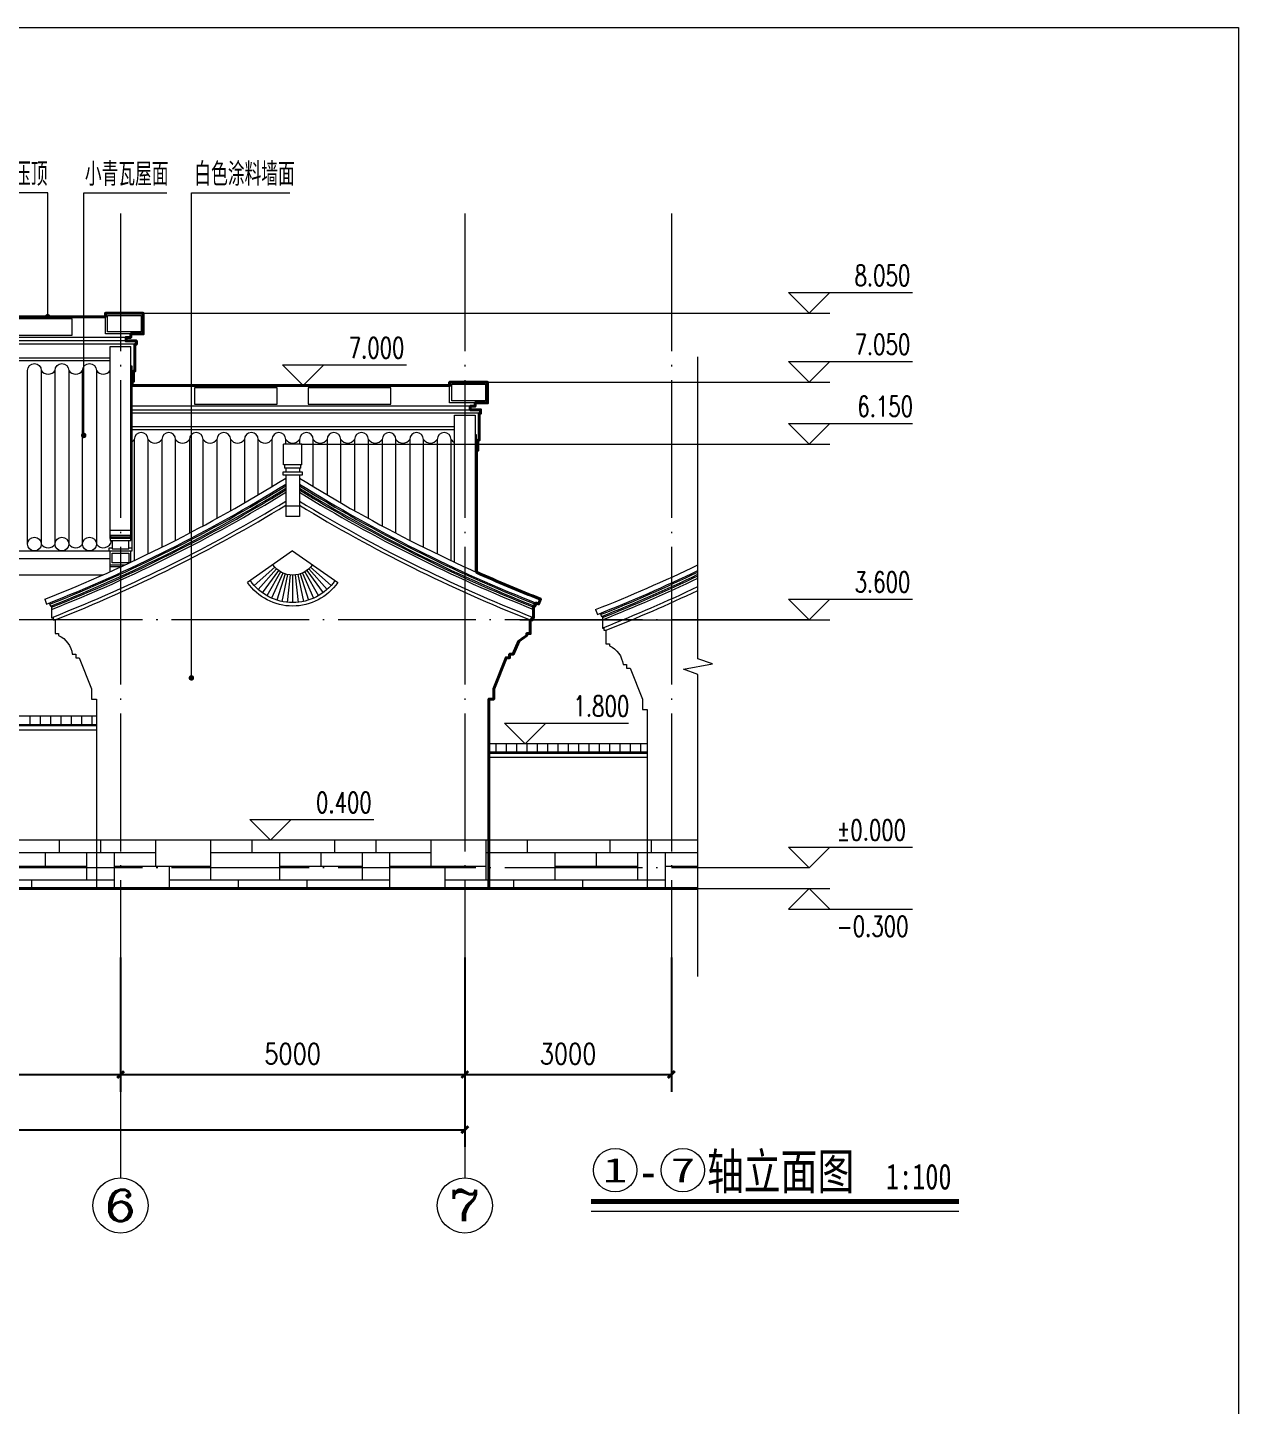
# Model space of a CAD drawing. Extents: x 577108 to 1042908, y 41950 to 81950.
# Drawn here: x 747723 to 765308, y 61950 to 81950 of the extents above; entities that cross this region are included whole.
import ezdxf
from ezdxf.enums import TextEntityAlignment as Align

# ---------------------------------------------------------------- set-up
doc = ezdxf.new("R2010")
doc.units = 0
doc.header["$LTSCALE"] = 1000
doc.header["$MEASUREMENT"] = 0
doc.linetypes.add('DOTE', pattern=[2.42, 2, -0.2, 0.02, -0.2])
doc.linetypes.add('HIDDEN', pattern=[0.375, 0.25, -0.125])
doc.layers.get('0').update_dxf_attribs({"linetype": 'CONTINUOUS', "lineweight": 13})
doc.layers.get('Defpoints').update_dxf_attribs({"linetype": 'CONTINUOUS', "lineweight": 5})
for name, color, linetype, lineweight in [('AXIS', 3, 'CONTINUOUS', 15), ('AXIS_TEXT', 7, 'CONTINUOUS', 20), ('DIM_ELEV', 3, 'CONTINUOUS', 15), ('DIM_LEAD', 3, 'CONTINUOUS', 15), ('DIM_SYMB', 3, 'CONTINUOUS', 15), ('DOTE', 1, 'DOTE', 0), ('LM-1', 7, 'CONTINUOUS', 18), ('LM-2', 8, 'CONTINUOUS', 18), ('LM-L', 7, 'CONTINUOUS', 15), ('LM-S', 8, 'CONTINUOUS', 5), ('PUB_TEXT', 7, 'CONTINUOUS', 20), ('wall', 2, 'CONTINUOUS', 40), ('瓦1', 8, 'CONTINUOUS', 15)]:
    doc.layers.add(name, color=color, linetype=linetype, lineweight=lineweight)
doc.styles.add('_TCH_AXIS', font='COMPLEX', dxfattribs={"bigfont": 'GBCBIG'})
doc.styles.add('_TCH_DIM', font='SIMPLEX', dxfattribs={"bigfont": 'GBCBIG'})
doc.styles.add('COMPLEX', font='COMPLEX')
doc.styles.add('DIM_FONT', font='SIMPLEX.shx', dxfattribs={"width": 0.8, "bigfont": 'hztxt.shx'})
doc.styles.add('SIMHEI', font='simhei.ttf', dxfattribs={"width": 0.75, "height": 10})
doc.dimstyles.new('DIMN', dxfattribs={"dimtxt": 300, "dimasz": 100, "dimexe": 250, "dimexo": 300, "dimgap": 150, "dimtad": 1, "dimdec": 0, "dimzin": 0, "dimdsep": 46, "dimtxsty": 'DIM_FONT', "dimblk": 'ARCHTICK', "dimcen": 0.09, "dimclrt": 7, "dimazin": 2, "dimtfac": 1, "dimtdec": 0, "dimtix": 1, "dimtmove": 2, "dimatfit": 3, "dimldrblk": 'ARCHTICK', "dimfxl": 0, "dimtolj": 1, "dimtzin": 0, "dimarcsym": 0})

# ---------------------------------------------------------------- blocks, each defined once
blk = doc.blocks.new('山墙装饰')
at = {"layer": 'LM-1'}
for q in [(-655, -459), (655, -459)]:
    blk.add_line((0, 0), q, dxfattribs=at)
for radius in [800, 750]:
    blk.add_arc((0, 0), radius, 215, 325, dxfattribs=at)
at = {"layer": 'LM-2', "color": 8}
for p, q in [((-260, -234), (-557, -502)), ((-234, -260), (-502, -557)), ((-206, -283), (-441, -607)), ((-175, -303), (-375, -650)), ((-142, -320), (-305, -685)), ((-108, -333), (-232, -713)), ((-73, -342), (-156, -734)), ((-37, -348), (-78, -746)), ((0, -350), (0, -750)), ((37, -348), (78, -746)), ((73, -342), (156, -734)), ((108, -333), (232, -713)), ((142, -320), (305, -685)), ((175, -303), (375, -650)), ((206, -283), (441, -607)), ((234, -260), (502, -557)), ((260, -234), (557, -502))]:
    blk.add_line(p, q, dxfattribs=at)
blk.add_arc((0, 0), 350, 215, 325, dxfattribs=at)
blk = doc.blocks.new('_ArchTick')
at = {"color": 0, "linetype": 'ByBlock', "const_width": 0.4}
blk.add_lwpolyline([(-0.5, -0.5), (0.5, 0.5)], dxfattribs=at)
blk = doc.blocks.new('*D117')
at = {"layer": 'AXIS', "color": 0, "lineweight": -2, "transparency": 16777216}
for p, q in [((741573, 68453), (741573, 66503)), ((749073, 68453), (749073, 66503)), ((741573, 66753), (749073, 66753))]:
    blk.add_line(p, q, dxfattribs=at)
at = {"layer": 'Defpoints', "color": 0, "transparency": 16777216}
for p in [(741573, 68753), (749073, 68753), (749073, 66753)]:
    blk.add_point(p, dxfattribs=at)
at = {"layer": 'AXIS', "color": 0, "lineweight": -2, "transparency": 16777216, "xscale": 100, "yscale": 100, "zscale": 100, "rotation": 180}
blk.add_blockref('_ArchTick', (741573, 66753), dxfattribs=at)
at = {"layer": 'AXIS', "color": 0, "lineweight": -2, "transparency": 16777216, "xscale": 100, "yscale": 100, "zscale": 100}
blk.add_blockref('_ArchTick', (749073, 66753), dxfattribs=at)
at = {"layer": 'AXIS', "color": 7, "transparency": 16777216, "insert": (745323, 67053), "char_height": 300, "attachment_point": 5, "style": 'DIM_FONT'}
blk.add_mtext('\\A1;7500', dxfattribs=at)
blk = doc.blocks.new('*D118')
at = {"layer": 'AXIS', "color": 0, "lineweight": -2, "transparency": 16777216}
for p, q in [((749073, 68453), (749073, 66503)), ((754073, 68453), (754073, 66503)), ((749073, 66753), (754073, 66753))]:
    blk.add_line(p, q, dxfattribs=at)
at = {"layer": 'Defpoints', "color": 0, "transparency": 16777216}
for p in [(749073, 68753), (754073, 68753), (754073, 66753)]:
    blk.add_point(p, dxfattribs=at)
at = {"layer": 'AXIS', "color": 0, "lineweight": -2, "transparency": 16777216, "xscale": 100, "yscale": 100, "zscale": 100, "rotation": 180}
blk.add_blockref('_ArchTick', (749073, 66753), dxfattribs=at)
at = {"layer": 'AXIS', "color": 0, "lineweight": -2, "transparency": 16777216, "xscale": 100, "yscale": 100, "zscale": 100}
blk.add_blockref('_ArchTick', (754073, 66753), dxfattribs=at)
at = {"layer": 'AXIS', "color": 7, "transparency": 16777216, "insert": (751573, 67053), "char_height": 300, "attachment_point": 5, "style": 'DIM_FONT'}
blk.add_mtext('\\A1;5000', dxfattribs=at)
blk = doc.blocks.new('*D119')
at = {"layer": 'AXIS', "color": 0, "lineweight": -2, "transparency": 16777216}
for p, q in [((754073, 68453), (754073, 66503)), ((757073, 68453), (757073, 66503)), ((754073, 66753), (757073, 66753))]:
    blk.add_line(p, q, dxfattribs=at)
at = {"layer": 'Defpoints', "color": 0, "transparency": 16777216}
for p in [(754073, 68753), (757073, 68753), (757073, 66753)]:
    blk.add_point(p, dxfattribs=at)
at = {"layer": 'AXIS', "color": 0, "lineweight": -2, "transparency": 16777216, "xscale": 100, "yscale": 100, "zscale": 100, "rotation": 180}
blk.add_blockref('_ArchTick', (754073, 66753), dxfattribs=at)
at = {"layer": 'AXIS', "color": 0, "lineweight": -2, "transparency": 16777216, "xscale": 100, "yscale": 100, "zscale": 100}
blk.add_blockref('_ArchTick', (757073, 66753), dxfattribs=at)
at = {"layer": 'AXIS', "color": 7, "transparency": 16777216, "insert": (755573, 67053), "char_height": 300, "attachment_point": 5, "style": 'DIM_FONT'}
blk.add_mtext('\\A1;3000', dxfattribs=at)
blk = doc.blocks.new('*D120')
at = {"layer": 'AXIS', "color": 0, "lineweight": -2, "transparency": 16777216}
for p, q in [((723573, 68453), (723573, 65703)), ((754073, 68453), (754073, 65703)), ((723573, 65953), (754073, 65953))]:
    blk.add_line(p, q, dxfattribs=at)
at = {"layer": 'Defpoints', "color": 0, "transparency": 16777216}
for p in [(723573, 68753), (754073, 68753), (754073, 65953)]:
    blk.add_point(p, dxfattribs=at)
at = {"layer": 'AXIS', "color": 0, "lineweight": -2, "transparency": 16777216, "xscale": 100, "yscale": 100, "zscale": 100, "rotation": 180}
blk.add_blockref('_ArchTick', (723573, 65953), dxfattribs=at)
at = {"layer": 'AXIS', "color": 0, "lineweight": -2, "transparency": 16777216, "xscale": 100, "yscale": 100, "zscale": 100}
blk.add_blockref('_ArchTick', (754073, 65953), dxfattribs=at)
at = {"layer": 'AXIS', "color": 7, "transparency": 16777216, "insert": (738823, 66253), "char_height": 300, "attachment_point": 5, "style": 'DIM_FONT'}
blk.add_mtext('\\A1;30500', dxfattribs=at)
blk = doc.blocks.new('_AXISO')
blk.add_circle((0, 0), 0.5)
at = {"layer": 'AXIS_TEXT', "style": 'COMPLEX', "width": 1.041667}
blk.add_attdef('A', text='', height=0.56, dxfattribs=at).set_placement((-0.25, -0.28), (0.25, -0.28), align=Align.FIT)

msp = doc.modelspace()

# ---------------------------------------------------------------- hatches: boundary and pattern name
at = {"layer": 'LM-S'}
h = msp.add_hatch(dxfattribs=at)
h.set_pattern_fill('文化石01', color=256, scale=500, style=0)
h.set_pattern_definition([(0, (-307017, -391225.2), (9e-13, 4000), [3000, -1000]), (0, (-307017, -391025.2), (9e-13, 4000), [-1200, 1200, -600, 1000]), (0, (-307017, -390825.2), (9e-13, 4000), [-1800, 2200]), (0, (-307017, -390625.2), (9e-13, 4000), [1800, -2200]), (0, (-307017, -390425.2), (9e-13, 4000), [-800, 3200]), (0, (-307017, -390225.2), (9e-13, 4000), [1400, -1000, 1200, -400]), (0, (-305617, -390025.2), (9e-13, 4000), [3200, -800]), (0, (-307217, -389825.2), (9e-13, 4000), [2200, -1800]), (0, (-307817, -389625.2), (9e-13, 4000), [1800, -2200]), (0, (-307017, -389425.2), (9e-13, 4000), [3200, -800]), (0, (-307017, -389225.2), (9e-13, 4000), [-1600, 1000, -600, 800]), (0, (-305017, -389025.2), (9e-13, 4000), [2400, -1600]), (0, (-306617, -388825.2), (9e-13, 4000), [1600, -800, 600, -1000]), (0, (-305817, -388625.2), (9e-13, 4000), [1600, -600, 1000, -800]), (0, (-304217, -388425.2), (9e-13, 4000), [2400, -1600]), (0, (-305817, -388225.2), (9e-13, 4000), [1600, -2400]), (0, (-305017, -388025.2), (9e-13, 4000), [1800, -2200]), (0, (-305017, -387825.2), (9e-13, 4000), [-1200, 2800]), (0, (-306217, -387625.2), (9e-13, 4000), [1200, -2800]), (0, (-305017, -387425.2), (9e-13, 4000), [2800, -1200]), (90, (-307017, -389625.2), (-4000, 1e-12), [600, -1600, 1400, -400]), (90, (-306617, -389425.2), (-4000, 1e-12), [1000, -600, 400, -2000]), (90, (-306417, -390225.2), (-4000, 1e-12), [400, -3600]), (90, (-306217, -390625.2), (-4000, 1e-12), [400, -2400, 600, -600]), (90, (-306017, -389825.2), (-4000, 1e-12), [400, -3600]), (90, (-305817, -391225.2), (-4000, 1e-12), [600, -1800, 1000, -600]), (90, (-305617, -390425.2), (-4000, 1e-12), [600, -3400]), (90, (-305417, -389425.2), (-4000, 1e-12), [600, -200, 400, -2800]), (90, (-305217, -391025.2), (-4000, 1e-12), [600, -3400]), (90, (-305017, -390025.2), (-4000, 1e-12), [600, -200, 600, -400, 1000, -1200]), (90, (-304617, -390025.2), (-4000, 1e-12), [-2800, 400, -400, 400]), (90, (-304417, -389425.2), (-4000, 1e-12), [400, -3600]), (90, (-304217, -390825.2), (-4000, 1e-12), [400, -1400, 1000, -1200]), (90, (-304017, -390225.2), (-4000, 1e-12), [200, -2600, 600, -600]), (90, (-303817, -390025.2), (-4000, 1e-12), [1000, -1000, 600, -1400]), (90, (-303617, -389025.2), (-4000, 1e-12), [600, -1000, 400, -2000]), (90, (-303417, -390425.2), (-4000, 1e-12), [400, -3600]), (90, (-303217, -390025.2), (-4000, 1e-12), [400, -1200, 600, -1800])])
h.paths.add_polyline_path([(746713.0894, 70152.8769), (746713.0894, 69452.8769), (748723.0894, 69452.8769), (748723.0894, 70152.8769)])
h.paths.add_polyline_path([(748723.0894, 70152.8769), (748723.0894, 69452.8769), (754423.0894, 69452.8769), (754423.0894, 70152.8769)])
h.paths.add_polyline_path([(754423.0894, 70152.8769), (754423.0894, 69452.8769), (756723.0894, 69452.8769), (756723.0894, 70152.8769)])
h.paths.add_polyline_path([(756723.0894, 70152.8769), (756723.0894, 69452.8769), (757459.3639, 69452.8769), (757459.3639, 70152.8769)])

# ---------------------------------------------------------------- linework, layer by layer
at = {"layer": 'AXIS'}
for p, q in [((749073.0894, 68752.8769), (749073.0894, 65252.8769)), ((754073.0894, 68752.8769), (754073.0894, 65252.8769))]:
    msp.add_line(p, q, dxfattribs=at)
at = {"layer": 'DIM_ELEV'}
for p, q in [((759073.0894, 77802.8769), (758773.0894, 78102.8769)), ((758773.0894, 78102.8769), (760573.0894, 78102.8769)), ((759073.0894, 77802.8769), (759373.0894, 78102.8769)), ((749403.0894, 77802.8769), (759373.0894, 77802.8769)), ((751727.088, 76752.8769), (751427.088, 77052.8769)), ((751427.088, 77052.8769), (753227.088, 77052.8769)), ((751727.088, 76752.8769), (752027.088, 77052.8769)), ((759073.0894, 76802.8769), (758773.0894, 77102.8769)), ((758773.0894, 77102.8769), (760573.0894, 77102.8769)), ((759073.0894, 76802.8769), (759373.0894, 77102.8769)), ((754243.0894, 76802.8769), (759373.0894, 76802.8769)), ((759073.0894, 75902.8769), (758773.0894, 76202.8769)), ((758773.0894, 76202.8769), (760573.0894, 76202.8769)), ((759073.0894, 75902.8769), (759373.0894, 76202.8769)), ((751693.0894, 75902.8769), (759373.0894, 75902.8769)), ((759073.0894, 73352.8769), (758773.0894, 73652.8769)), ((758773.0894, 73652.8769), (760573.0894, 73652.8769)), ((759073.0894, 73352.8769), (759373.0894, 73652.8769)), ((754873.0894, 73352.8769), (759373.0894, 73352.8769)), ((754951.5364, 71552.8769), (754651.5364, 71852.8769)), ((754651.5364, 71852.8769), (756451.5364, 71852.8769)), ((754951.5364, 71552.8769), (755251.5364, 71852.8769)), ((751251.941, 70152.8769), (750951.941, 70452.8769)), ((750951.941, 70452.8769), (752751.941, 70452.8769)), ((751251.941, 70152.8769), (751551.941, 70452.8769)), ((759073.0894, 69752.8769), (758773.0894, 70052.8769)), ((758773.0894, 70052.8769), (760573.0894, 70052.8769)), ((759073.0894, 69752.8769), (759373.0894, 70052.8769)), ((757459.3639, 69452.8769), (759373.0894, 69452.8769)), ((759073.0894, 69452.8769), (758773.0894, 69152.8769)), ((759073.0894, 69452.8769), (759373.0894, 69152.8769)), ((758773.0894, 69152.8769), (760573.0894, 69152.8769))]:
    msp.add_line(p, q, dxfattribs=at)
at = {"layer": 'DIM_LEAD'}
for p, q in [((748015.5133, 79552.8769), (747040.8247, 79552.8769)), ((748015.5133, 77752.8769), (748015.5133, 79552.8769)), ((748538.9646, 76030.0119), (748538.9646, 79552.8769)), ((748538.9646, 79552.8769), (749743.5481, 79552.8769)), ((750102.617, 72510.6586), (750102.617, 79552.8769)), ((750102.617, 79552.8769), (751530.6714, 79552.8769))]:
    msp.add_line(p, q, dxfattribs=at)
at = {"layer": 'DIM_LEAD', "const_width": 40}
for points in [[(748015.5133, 77732.8769, 1), (748015.5133, 77772.8769, 1)], [(748538.9646, 76010.0119, 1), (748538.9646, 76050.0119, 1)], [(750102.617, 72490.6586, 1), (750102.617, 72530.6586, 1)]]:
    msp.add_lwpolyline(points, format="xyb", close=True, dxfattribs=at)
at = {"layer": 'DIM_SYMB'}
for points in [[(757459.3639, 68176.4909), (757459.3639, 72562.2615), (757249.3639, 72638.6952), (757669.3639, 72712.7526), (757459.3639, 72787.2615), (757459.3639, 77173.032)], [(755906.0135, 64770.2587), (761248.1654, 64770.2587)]]:
    msp.add_lwpolyline(points, dxfattribs=at)
at = {"layer": 'DIM_SYMB', "const_width": 70}
msp.add_lwpolyline([(755906.0135, 64910.2587), (761248.1654, 64910.2587)], dxfattribs=at)
at = {"layer": 'DOTE'}
for p, q in [((749073.0894, 79252.8769), (749073.0894, 68252.8769)), ((754073.0894, 79252.8769), (754073.0894, 68252.8769)), ((757073.0894, 79252.8769), (757073.0894, 68252.8769)), ((759073.0894, 73352.8769), (721419.8075, 73352.8769)), ((759073.0894, 69752.8769), (721419.8075, 69752.8769))]:
    msp.add_line(p, q, dxfattribs=at)
at = {"layer": 'LM-L'}
for p, q in [((748853.0894, 77752.8769), (736793.0894, 77752.8769)), ((749303.0894, 77402.8769), (736343.0894, 77402.8769)), ((749223.0894, 77452.8769), (736423.0894, 77452.8769)), ((749153.0894, 77402.8769), (749153.0894, 77452.8769)), ((749223.0894, 77452.8769), (749223.0894, 77502.8769)), ((749303.0894, 77352.8769), (749303.0894, 77402.8769)), ((749303.0894, 77352.8769), (736343.0894, 77352.8769)), ((748923.0894, 74582.6741), (748923.0894, 77322.7926)), ((748923.0894, 77322.7926), (749223.0894, 77322.7926)), ((749223.0894, 74582.6741), (749223.0894, 77322.7926)), ((749283.0894, 76965.1277), (749283.0894, 77352.8769)), ((748923.0894, 77152.8769), (736723.0894, 77152.8769)), ((748923.0894, 77112.8769), (736723.0894, 77112.8769)), ((749243.0894, 77036.4869), (749223.0894, 77036.4869)), ((749243.0894, 74393.5263), (749243.0894, 77036.4869)), ((749243.0894, 76815.1277), (749263.0894, 76815.1277)), ((749263.0894, 76815.1277), (749263.0894, 76965.1277)), ((749263.0894, 76965.1277), (749283.0894, 76965.1277)), ((753853.0894, 76752.8769), (749243.0894, 76752.8769)), ((754223.0894, 76452.8769), (749243.0894, 76452.8769)), ((754153.0894, 76402.8769), (754153.0894, 76452.8769)), ((754223.0894, 76452.8769), (754223.0894, 76502.8769)), ((753923.0894, 74190.2759), (753923.0894, 76326.0422)), ((753923.0894, 76326.0422), (754223.0894, 76326.0422)), ((754223.0894, 76326.0422), (754223.0894, 74052.7332)), ((754283.0894, 75965.1277), (754283.0894, 76352.8769)), ((753923.0894, 76152.8769), (749243.0894, 76152.8769)), ((753923.0894, 76112.8769), (749243.0894, 76112.8769)), ((754243.0894, 76036.4869), (754223.0894, 76036.4869)), ((754243.0894, 74043.7601), (754243.0894, 76036.4869)), ((751438.0894, 75602.8769), (751438.0894, 75902.8769)), ((751708.0894, 75902.8769), (751438.0894, 75902.8769)), ((751708.0894, 75602.8769), (751708.0894, 75902.8769)), ((754243.0894, 75815.1277), (754263.0894, 75815.1277)), ((754263.0894, 75815.1277), (754263.0894, 75965.1277)), ((754263.0894, 75965.1277), (754283.0894, 75965.1277)), ((751708.0894, 75602.8769), (751438.0894, 75602.8769)), ((751453.0894, 75602.8769), (751453.0894, 75552.8769)), ((751693.0894, 75552.8769), (751693.0894, 75602.8769)), ((751693.0894, 75552.8769), (751453.0894, 75552.8769)), ((751473.0894, 75552.8769), (751473.0894, 75502.8769)), ((751473.0894, 75452.8769), (751473.0894, 74852.8769)), ((751673.0894, 75552.8769), (751673.0894, 75502.8769)), ((751673.0894, 75452.8769), (751673.0894, 74852.8769)), ((751673.0894, 75002.8769), (751473.0894, 75002.8769)), ((751673.0894, 74852.8769), (751473.0894, 74852.8769)), ((748923.0894, 74652.8769), (749223.0894, 74652.8769)), ((748923.0894, 74582.6741), (749223.0894, 74582.6741)), ((741083.2171, 74352.8769), (748923.0894, 74352.8769)), ((748923.0894, 74240.3163), (741316.8612, 74240.3163)), ((748923.0894, 74052.7332), (748923.0894, 74352.8769)), ((749223.0894, 74190.2759), (749223.0894, 74352.8769)), ((748811.2704, 74002.8769), (741834.9083, 74002.8769)), ((748923.0894, 74152.8769), (749142.7048, 74152.8769)), ((747973.0894, 73652.8769), (748000.528, 73583.0763)), ((755173.0894, 73652.8769), (755145.6507, 73583.0763)), ((748037.6559, 73597.7107), (748056.0339, 73551.2107)), ((748073.0894, 73536.4488), (748073.0894, 73382.8769)), ((748074.6134, 73558.5637), (748081.9817, 73539.9705)), ((755071.5653, 73558.5637), (755064.197, 73539.9705)), ((755073.0894, 73536.4488), (755073.0894, 73382.8769)), ((755108.5228, 73597.7107), (755090.1448, 73551.2107)), ((755973.0894, 73502.8769), (756000.528, 73433.0763)), ((756037.6559, 73447.7107), (756056.0339, 73401.2107)), ((756074.6134, 73408.5637), (756081.9817, 73389.9705)), ((748073.0894, 73382.8769), (748093.0894, 73382.8769)), ((748093.0894, 73393.8264), (748093.0894, 73352.8769)), ((748093.0894, 73352.8769), (748125.5409, 73352.8769)), ((755053.0894, 73352.8769), (755020.6378, 73352.8769)), ((755053.0894, 73393.8264), (755053.0894, 73352.8769)), ((755073.0894, 73382.8769), (755053.0894, 73382.8769)), ((756073.0894, 73386.4488), (756073.0894, 73232.8769)), ((756073.0894, 73232.8769), (756093.0894, 73232.8769)), ((756093.0894, 73243.8264), (756093.0894, 73202.8769)), ((756093.0894, 73202.8769), (756125.5409, 73202.8769)), ((748723.0894, 71831.6333), (746713.0894, 71831.6333)), ((748723.0894, 71814.3128), (746713.0894, 71814.3128)), ((748723.0894, 71752.8769), (746713.0894, 71752.8769)), ((756723.0894, 71431.6333), (754423.0894, 71431.6333)), ((756723.0894, 71414.3128), (754423.0894, 71414.3128)), ((756723.0894, 71352.8769), (754423.0894, 71352.8769)), ((757459.3639, 70152.8769), (746713.0894, 70152.8769))]:
    msp.add_line(p, q, dxfattribs=at)
for points in [[(748853.0894, 77802.8769), (749403.0894, 77802.8769), (749403.0894, 77502.8769), (748853.0894, 77502.8769)], [(753853.0894, 76802.8769), (754403.0894, 76802.8769), (754403.0894, 76502.8769), (753853.0894, 76502.8769)], [(751433.0894, 75502.8769), (751713.0894, 75502.8769), (751713.0894, 75452.8769), (751433.0894, 75452.8769)], [(748933.0894, 74578.0443), (749213.0894, 74578.0443), (749213.0894, 74549.9826), (748933.0894, 74549.9826)]]:
    msp.add_lwpolyline(points, close=True, dxfattribs=at)
for points in [[(749243.0894, 76402.8769), (754303.0894, 76402.8769), (754303.0894, 76352.8769), (749243.0894, 76352.8769)], [(749223.0894, 74535.6305), (748923.0894, 74535.6305), (748923.0894, 74503.5545), (748953.0894, 74503.5545), (748953.0894, 74382.8769), (749193.0894, 74382.8769), (749193.0894, 74503.5545), (749223.0894, 74503.5545), (749223.0894, 74535.6305)], [(748953.0894, 74393.5263), (748903.0894, 74393.5263), (748903.0894, 74352.8769), (749243.0894, 74352.8769), (749243.0894, 74393.5263), (749193.0894, 74393.5263)], [(748723.0894, 71952.8769), (746713.0894, 71952.8769)], [(756723.0894, 71552.8769), (754423.0894, 71552.8769)]]:
    msp.add_lwpolyline(points, dxfattribs=at)
for points in [[(748123.0894, 73352.8769), (748123.0894, 73152.8769), (748173.0894, 73152.8769), (748173.0894, 73127.8769, -0.2592016427), (748373.0894, 72852.8769), (748423.0894, 72852.8769), (748423.0894, 72802.8769), (748473.0894, 72802.8769), (748653.0894, 72352.8769), (748653.0894, 72202.8769), (748723.0894, 72202.8769), (748723.0894, 69452.8769)], [(755023.0894, 73352.8769), (755023.0894, 73152.8769), (754973.0894, 73152.8769), (754973.0894, 73127.8769, 0.2592016427), (754773.0894, 72852.8769), (754723.0894, 72852.8769), (754723.0894, 72802.8769), (754673.0894, 72802.8769), (754493.0894, 72352.8769), (754493.0894, 72202.8769), (754423.0894, 72202.8769), (754423.0894, 69452.8769)], [(756123.0894, 73202.8769), (756123.0894, 73002.8769), (756173.0894, 73002.8769), (756173.0894, 72977.8769, -0.2592016427), (756373.0894, 72702.8769), (756423.0894, 72702.8769), (756423.0894, 72652.8769), (756473.0894, 72652.8769), (756653.0894, 72202.8769), (756653.0894, 72052.8769), (756723.0894, 72052.8769), (756723.0894, 69452.8769)]]:
    msp.add_lwpolyline(points, format="xyb", dxfattribs=at)
for centre, radius, start, end in [((740066.9688, 93765.1179), 21610.3906, 291.45978608, 301.85741795), ((763079.2099, 93765.1179), 21610.3906, 238.14258205, 248.54021392), ((740066.9688, 93765.1179), 21685.3906, 291.45978608, 301.73436028), ((740066.9688, 93765.1179), 21705.3906, 291.56522852, 301.701716), ((740066.9688, 93765.1179), 21735.3906, 291.56522852, 301.65288367), ((740066.9688, 93765.1179), 21755.3906, 291.59271231, 301.62041781), ((740066.9688, 93765.1179), 21785.3906, 291.56148846, 301.57185196), ((763079.2099, 93765.1179), 21685.3906, 238.26563972, 248.54021392), ((763079.2099, 93765.1179), 21705.3906, 238.298284, 248.43477148), ((763079.2099, 93765.1179), 21735.3906, 238.34711633, 248.43477148), ((763079.2099, 93765.1179), 21755.3906, 238.37958219, 248.40728769), ((763079.2099, 93765.1179), 21785.3906, 238.42814804, 248.43851154), ((740066.9688, 93765.1179), 21895.3906, 291.50403039, 301.395129), ((740066.9688, 93765.1179), 21945.3906, 291.54366788, 301.31549498), ((763079.2099, 93765.1179), 21895.3906, 238.604871, 248.49596961), ((763079.2099, 93765.1179), 21945.3906, 238.68450502, 248.45633212), ((748066.9688, 93615.1179), 21610.3906, 291.45978608, 295.76137292), ((748066.9688, 93615.1179), 21685.3906, 291.45978608, 295.66578168), ((748066.9688, 93615.1179), 21705.3906, 291.56522852, 295.64041514), ((748066.9688, 93615.1179), 21735.3906, 291.56522852, 295.60246292), ((748066.9688, 93615.1179), 21755.3906, 291.59271231, 295.57722625), ((748066.9688, 93615.1179), 21785.3906, 291.56148846, 295.53946809), ((748066.9688, 93615.1179), 21895.3906, 291.50403039, 295.40200699), ((748066.9688, 93615.1179), 21945.3906, 291.5436679, 295.34003154)]:
    msp.add_arc(centre, radius, start, end, dxfattribs=at)
at = {"layer": 'LM-S'}
for p, q in [((748923.0894, 74535.6305), (748923.0894, 74582.6741)), ((748933.0894, 74578.0443), (748933.0894, 74582.6741)), ((748953.0894, 74578.0443), (748953.0894, 74582.6741)), ((748953.0894, 74535.6305), (748953.0894, 74549.9826)), ((748953.0894, 74503.5545), (749193.0894, 74503.5545)), ((749193.0894, 74578.0443), (749193.0894, 74582.6741)), ((749193.0894, 74535.6305), (749193.0894, 74549.9826)), ((749213.0894, 74578.0443), (749213.0894, 74582.6741)), ((749223.0894, 74535.6305), (749223.0894, 74582.6741)), ((748923.0894, 74127.8769), (749088.4845, 74127.8769))]:
    msp.add_line(p, q, dxfattribs=at)
at = {"layer": 'LM-S', "color": 8, "linetype": 'HIDDEN'}
for p, q in [((747763.0894, 71831.6333), (747763.0894, 71952.8769)), ((747913.0894, 71831.6333), (747913.0894, 71952.8769)), ((748063.0894, 71831.6333), (748063.0894, 71952.8769)), ((748213.0894, 71831.6333), (748213.0894, 71952.8769)), ((748363.0894, 71831.6333), (748363.0894, 71952.8769)), ((748513.0894, 71831.6333), (748513.0894, 71952.8769)), ((748663.0894, 71831.6333), (748663.0894, 71952.8769)), ((754527.2729, 71431.6333), (754527.2729, 71552.8769)), ((754677.2729, 71431.6333), (754677.2729, 71552.8769)), ((754827.2729, 71431.6333), (754827.2729, 71552.8769)), ((754977.2729, 71431.6333), (754977.2729, 71552.8769)), ((755127.2729, 71431.6333), (755127.2729, 71552.8769)), ((755277.2729, 71431.6333), (755277.2729, 71552.8769)), ((755427.2729, 71431.6333), (755427.2729, 71552.8769)), ((755577.2729, 71431.6333), (755577.2729, 71552.8769)), ((755727.2729, 71431.6333), (755727.2729, 71552.8769)), ((755877.2729, 71431.6333), (755877.2729, 71552.8769)), ((756027.2729, 71431.6333), (756027.2729, 71552.8769)), ((756177.2729, 71431.6333), (756177.2729, 71552.8769)), ((756327.2729, 71431.6333), (756327.2729, 71552.8769)), ((756477.2729, 71431.6333), (756477.2729, 71552.8769)), ((756627.2729, 71431.6333), (756627.2729, 71552.8769))]:
    msp.add_line(p, q, dxfattribs=at)
at = {"layer": 'LM-S'}
for points in [[(715908.4301, 81950.2272), (765308.4301, 81950.2272), (765308.4301, 41950.2272), (715908.4301, 41950.2272)], [(748373.0894, 77722.8769), (747173.0894, 77722.8769), (747173.0894, 77482.8769), (748373.0894, 77482.8769)], [(748883.0894, 77772.8769), (749373.0894, 77772.8769), (749373.0894, 77532.8769), (748883.0894, 77532.8769)], [(751348.0894, 76722.8769), (750148.0894, 76722.8769), (750148.0894, 76482.8769), (751348.0894, 76482.8769)], [(752998.0894, 76722.8769), (751798.0894, 76722.8769), (751798.0894, 76482.8769), (752998.0894, 76482.8769)], [(753883.0894, 76772.8769), (754373.0894, 76772.8769), (754373.0894, 76532.8769), (753883.0894, 76532.8769)], [(748953.0894, 74322.2932), (749193.0894, 74322.2932), (749193.0894, 74182.2932), (748953.0894, 74182.2932)]]:
    msp.add_lwpolyline(points, close=True, dxfattribs=at)
at = {"layer": 'PUB_TEXT'}
for centre in [(756256.0135, 65365.2587), (757239.5578, 65365.2587)]:
    msp.add_circle(centre, 315, dxfattribs=at)
at = {"layer": 'wall'}
msp.add_line((757459.3639, 69452.8769), (721273.0894, 69452.8769), dxfattribs=at)
msp.add_lwpolyline([(736793.0894, 77752.8769), (748853.0894, 77752.8769), (748853.0894, 77802.8769), (749403.0894, 77802.8769), (749403.0894, 77502.8769), (749223.0894, 77502.8769), (749223.0894, 77452.8769), (749153.0894, 77452.8769), (749153.0894, 77402.8769), (749303.0894, 77402.8769), (749303.0894, 77352.8769), (749283.0894, 77352.8769), (749283.0894, 76965.1277), (749263.0894, 76965.1277), (749263.0894, 76815.1277), (749243.0894, 76815.1277), (749243.0894, 76752.8769), (753853.0894, 76752.8769), (753853.0894, 76802.8769), (754403.0894, 76802.8769), (754403.0894, 76502.8769), (754223.0894, 76502.8769), (754223.0894, 76452.8769), (754153.0894, 76452.8769), (754153.0894, 76402.8769), (754303.0894, 76402.8769), (754303.0894, 76352.8769), (754283.0894, 76352.8769), (754283.0894, 75965.1277), (754263.0894, 75965.1277), (754263.0894, 75815.1277), (754243.0894, 75815.1277), (754243.0894, 74043.7601, 0.011671972), (755173.0894, 73652.8769), (755145.6507, 73583.0763), (755108.5228, 73597.7107), (755090.1448, 73551.2107), (755071.5687, 73558.5723), (755064.197, 73539.9705), (755073.0894, 73536.4488), (755073.0894, 73382.8769), (755053.0894, 73382.8769), (755053.0894, 73352.8769), (755023.0894, 73352.8769), (755023.0894, 73152.8769), (754973.0894, 73152.8769), (754973.0894, 73127.8769), (754859.0023, 73043.0642), (754773.0894, 72852.8769), (754723.0894, 72852.8769), (754723.0894, 72802.8769), (754673.0894, 72802.8769), (754493.0894, 72352.8769), (754493.0894, 72202.8769), (754423.0894, 72202.8769), (754423.0894, 69452.8769)], format="xyb", dxfattribs=at)
at = {"layer": '瓦1'}
for points in [[(747723.0894, 74452.8769), (747723.0894, 76972.9492, -1), (747923.0894, 76972.9492), (747923.0894, 74452.8769)], [(748123.0894, 74452.8769), (748123.0894, 76972.9492, -1), (748323.0894, 76972.9492), (748323.0894, 74452.8769)], [(748523.0894, 74452.8769), (748523.0894, 76972.9492, -1), (748723.0894, 76972.9492), (748723.0894, 74452.8769)], [(749473.0891, 74309.1707), (749473.0891, 75972.9492, 1), (749273.0891, 75972.9492), (749273.0891, 74213.7412)], [(749873.0891, 74507.6782), (749873.0891, 75972.9492, 1), (749673.0891, 75972.9492), (749673.0891, 74407.1368)], [(750273.0891, 74716.6511), (750273.0891, 75972.9492, 1), (750073.0891, 75972.9492), (750073.0891, 74610.8354)], [(750673.0891, 74936.4378), (750673.0891, 75972.9492, 1), (750473.0891, 75972.9492), (750473.0891, 74825.1696)], [(751073.0891, 75167.4219), (751073.0891, 75972.9492, 1), (750873.0891, 75972.9492), (750873.0891, 75050.5048)], [(751473.0891, 75902.8769), (751473.0891, 75972.9492, 1), (751273.0891, 75972.9492), (751273.0891, 75287.2433)], [(751873.0891, 75287.2436), (751873.0891, 75972.9492, 1), (751673.0891, 75972.9492), (751673.0891, 75902.8769)], [(752273.0891, 75050.505), (752273.0891, 75972.9492, 1), (752073.0891, 75972.9492), (752073.0891, 75167.4221)], [(752673.0891, 74825.1699), (752673.0891, 75972.9492, 1), (752473.0891, 75972.9492), (752473.0891, 74936.4381)], [(753073.0891, 74610.8356), (753073.0891, 75972.9492, 1), (752873.0891, 75972.9492), (752873.0891, 74716.6513)], [(753473.0891, 74407.137), (753473.0891, 75972.9492, 1), (753273.0891, 75972.9492), (753273.0891, 74507.6784)], [(753873.0891, 74213.7414), (753873.0891, 75972.9492, 1), (753673.0891, 75972.9492), (753673.0891, 74309.1709)]]:
    msp.add_lwpolyline(points, format="xyb", dxfattribs=at)
for centre in [(747823.0894, 74452.8769), (748223.0894, 74452.8769), (748623.0894, 74452.8769)]:
    msp.add_circle(centre, 100, dxfattribs=at)
for centre, start, end in [((748023.0894, 77039.2817), 213.55730977, 326.44269023), ((748423.0894, 77039.2817), 213.55730977, 326.44269023), ((748823.0894, 77039.2817), 213.55730977, 326.44269023), ((749173.0891, 76039.2817), 305.68546157, 326.44269023), ((749573.0891, 76039.2817), 213.55730977, 326.44269023), ((749973.0891, 76039.2817), 213.55730977, 326.44269023), ((750373.0891, 76039.2817), 213.55730977, 326.44269023), ((750773.0891, 76039.2817), 213.55730977, 326.44269023), ((751173.0891, 76039.2817), 213.55730977, 326.44269023), ((751573.0891, 76039.2817), 213.55730977, 326.44269023), ((751973.0891, 76039.2817), 213.55730977, 326.44269023), ((752373.0891, 76039.2817), 213.55730977, 326.44269023), ((752773.0891, 76039.2817), 213.55730977, 326.44269023), ((753173.0891, 76039.2817), 213.55730977, 326.44269023), ((753573.0891, 76039.2817), 213.55730977, 326.44269023), ((753973.0891, 76039.2817), 213.55730977, 245.37579498), ((748023.0894, 74519.2094), 213.55730977, 326.44269023), ((748423.0894, 74519.2094), 213.55730977, 326.44269023), ((748823.0894, 74519.2094), 213.55730977, 352.50400683)]:
    msp.add_arc(centre, 120, start, end, dxfattribs=at)

# ---------------------------------------------------------------- block references
at = {"layer": 'AXIS'}
ref = msp.add_blockref('_AXISO', (749073.0894, 64852.8769), dxfattribs=dict(at, xscale=800, yscale=800, zscale=800))
ref.add_attrib('A', '6', dxfattribs={"layer": 'AXIS_TEXT', "height": 452.5483, "style": '_TCH_AXIS', "width": 1.5}).set_placement((748846.8152, 64626.6027), (749299.3635, 64626.6027), align=Align.FIT)
ref = msp.add_blockref('_AXISO', (754073.0894, 64852.8769), dxfattribs=dict(at, xscale=800, yscale=800, zscale=800))
ref.add_attrib('A', '7', dxfattribs={"layer": 'AXIS_TEXT', "height": 452.5483, "style": '_TCH_AXIS', "width": 1.5}).set_placement((753846.8152, 64626.6027), (754299.3635, 64626.6027), align=Align.FIT)
at = {"layer": 'LM-L', "xscale": -1}
msp.add_blockref('山墙装饰', (751573.0894, 74352.8769), dxfattribs=at)

# ---------------------------------------------------------------- texts
at = {"layer": 'PUB_TEXT', "style": '_TCH_DIM'}
for s, p in [('石材压顶', (747040.8247, 79652.8769)), ('小青瓦屋面', (748555.7822, 79652.8769)), ('白色涂料墙面', (750145.565, 79652.8769))]:
    msp.add_text(s, height=337.58865, dxfattribs=at).set_placement(p)
at = {"layer": 'PUB_TEXT'}
for s, height, style, width, p in [('8.050', 297.5, '_TCH_DIM', 0.705882, (759733.0894, 78202.8769)), ('7.000', 297.5, '_TCH_DIM', 0.705882, (752387.088, 77152.8769)), ('7.050', 297.5, '_TCH_DIM', 0.705882, (759733.0894, 77202.8769)), ('6.150', 297.5, '_TCH_DIM', 0.705882, (759773.0894, 76302.8769)), ('3.600', 297.5, '_TCH_DIM', 0.705882, (759733.0894, 73752.8769)), ('1.800', 297.5, '_TCH_DIM', 0.705882, (755651.5364, 71952.8769)), ('0.400', 297.5, '_TCH_DIM', 0.705882, (751911.941, 70552.8769)), ('%%P0.000', 297.5, '_TCH_DIM', 0.705882, (759473.0894, 70152.8769)), ('-0.300', 297.5, '_TCH_DIM', 0.705882, (759473.0894, 68755.3769)), ('轴立面图', 522.78481, 'SIMHEI', 0.75, (757589.5578, 65085.2587)), ('1:100', 373.41772, 'SIMHEI', 0.75, (760189.3046, 65085.2587)), ('-', 522.7848, 'SIMHEI', 0.75, (756606.0135, 65085.2587))]:
    msp.add_text(s, height=height, dxfattribs=dict(at, style=style, width=width)).set_placement(p)
at = {"layer": 'PUB_TEXT', "style": 'SIMHEI', "width": 1.84375}
for s, p, p2 in [('1', (756077.8226, 65187.0678), (756434.2044, 65187.0678)), ('7', (757061.3669, 65187.0678), (757417.7487, 65187.0678))]:
    msp.add_text(s, height=356.3818, dxfattribs=at).set_placement(p, p2, align=Align.FIT)

# ---------------------------------------------------------------- dimensions: what is measured, and where the dimension line sits
at = {"layer": 'AXIS'}
for p1, p2, distance, picture, middle in [((723573.0894, 68752.8769), (754073.0894, 68752.8769), -2800, '*D120', (738823.0894, 66252.8769)), ((741573.0894, 68752.8769), (749073.0894, 68752.8769), -2000, '*D117', (745323.0894, 67052.8769)), ((749073.0894, 68752.8769), (754073.0894, 68752.8769), -2000, '*D118', (751573.0894, 67052.8769)), ((754073.0894, 68752.8769), (757073.0894, 68752.8769), -2000, '*D119', (755573.0894, 67052.8769))]:
    dim = msp.add_aligned_dim(p1=p1, p2=p2, distance=distance, dimstyle='DIMN', dxfattribs=at)
    dim.commit()
    dim.dimension.update_dxf_attribs({"geometry": picture, "text_midpoint": middle})

doc.saveas('drawing.dxf')
